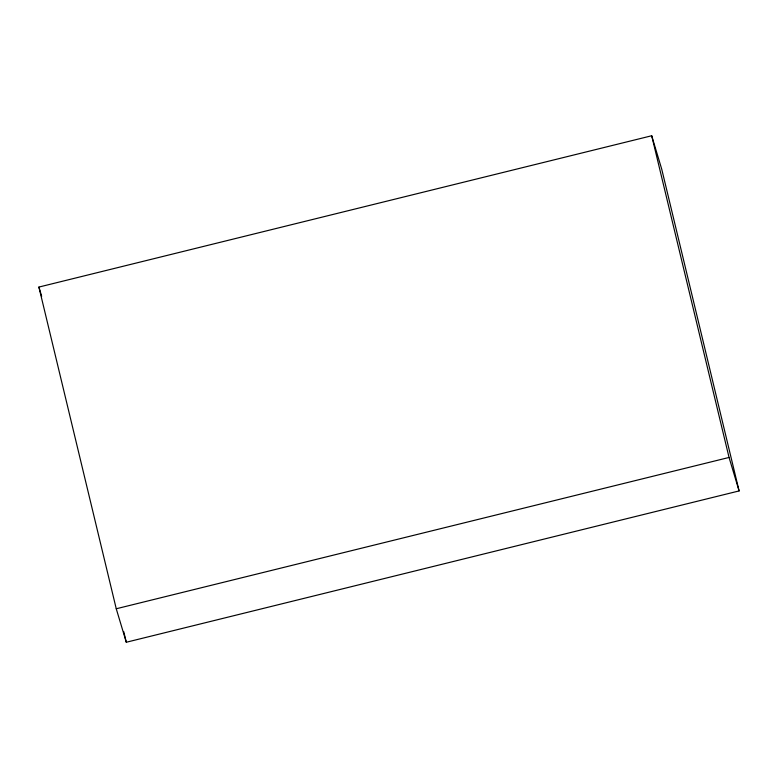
<?xml version="1.0" encoding="UTF-8"?>
<svg xmlns="http://www.w3.org/2000/svg" width="778" height="778" viewBox="0 0 778 778"><rect width="100%" height="100%" fill="white"/><g stroke="black" fill="none" stroke-linecap="round" stroke-linejoin="round"><path stroke-width="1.17" d="M38.9 287.072L651.701 135.751L661.747 169.234L739.1 490.928L126.299 642.249L116.253 608.766L38.9 287.072L41.672 296.301M116.253 608.766L729.054 457.454L739.1 490.928M651.701 135.751L729.054 457.454M123.741 631.639L126.299 642.249"/></g></svg>
